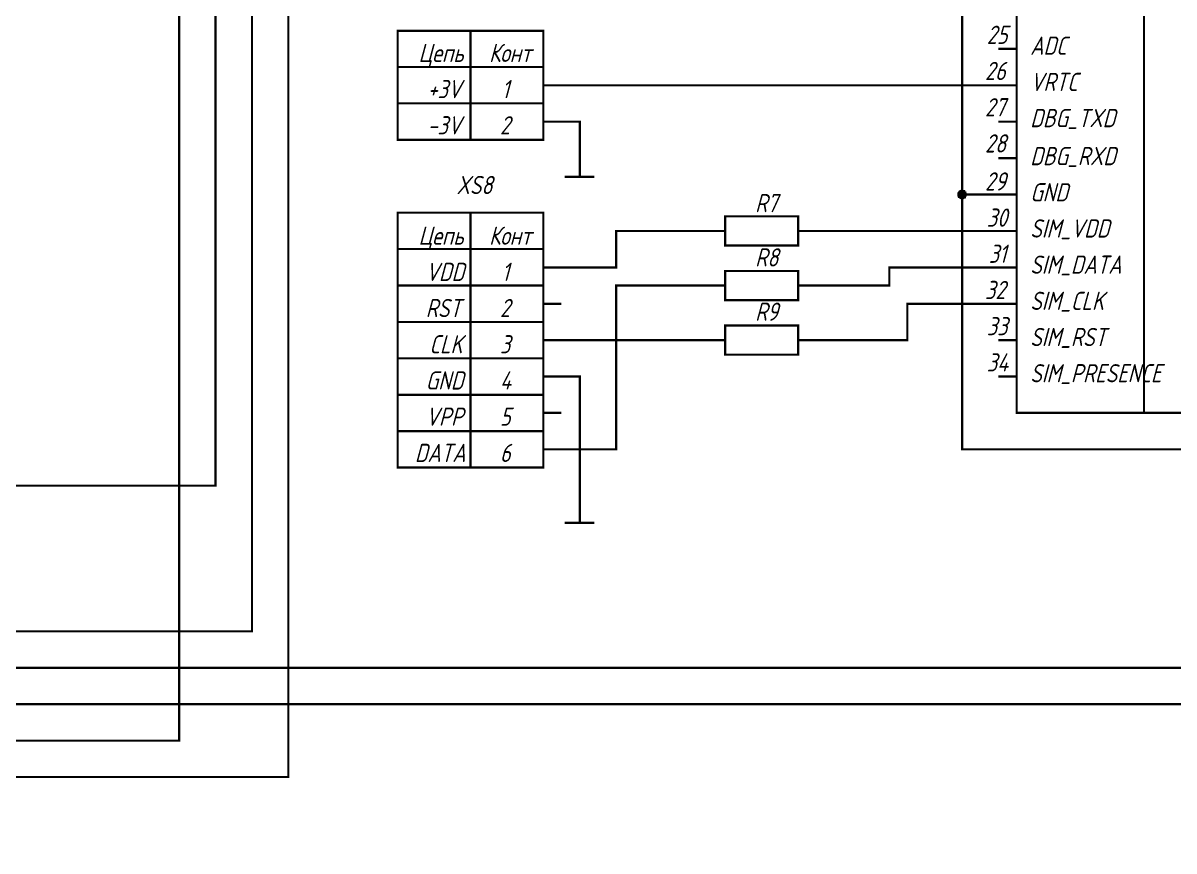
# Model space of a CAD drawing. Header units: millimetres. Extents: x 101 to 942, y 57 to 651.
# Drawn here: x 551.1 to 709.1, y 318.6 to 432.3 of the extents above; entities that cross this region are included whole.
import ezdxf

# ---------------------------------------------------------------- set-up
doc = ezdxf.new("R2010")
doc.units = ezdxf.units.MM
doc.header["$LTSCALE"] = 0.5
doc.layers.add('Sheet', color=255, linetype='Continuous')
doc.styles.add('GOST type A0', font='', dxfattribs={"oblique": 15, "height": 3.5})
doc.styles.get('GOST type A0').set_extended_font_data('GOST type A')

msp = doc.modelspace()

# ---------------------------------------------------------------- linework, layer by layer
at = {"layer": 'Sheet', "color": 7}
for points, const_width in [([(829.98, 563.77), (577.55, 563.77), (577.55, 368.79), (460.1, 368.79), (460.1, 368.79)], 0.3), ([(705.01, 553.8), (705.01, 378.8)], 0.3), ([(410.11, 358.79), (410.11, 358.79), (407.61, 358.79), (407.61, 348.79), (582.55, 348.79), (582.55, 536.29), (607.54, 536.29)], 0.3), ([(410.13, 363.79), (410.13, 363.79), (402.61, 363.79), (402.61, 328.78), (587.55, 328.78), (587.55, 508.78), (685.01, 508.78), (685.01, 508.78)], 0.3), ([(685.01, 503.78), (685.01, 503.78), (572.55, 503.78), (572.55, 333.78), (392.61, 333.78), (392.61, 368.79), (410.13, 368.79), (410.13, 368.79)], 0.3), ([(680.04, 408.78), (680.04, 463.8), (685.01, 463.8), (685.01, 463.8)], 0.3), ([(612.55, 431.27), (612.55, 416.29)], 0.3), ([(687.52, 428.78), (685.01, 428.78)], 0.3), ([(622.55, 426.3), (602.55, 426.3)], 0.3), ([(622.55, 423.78), (625.04, 423.78)], 0.3), ([(685.01, 423.78), (625.04, 423.78)], 0.3), ([(687.52, 423.78), (685.01, 423.78)], 0.3), ([(622.55, 421.3), (602.55, 421.3)], 0.3), ([(622.55, 418.78), (625.04, 418.78)], 0.3), ([(625.04, 418.78), (627.55, 418.78), (627.55, 416.29)], 0.3), ([(687.52, 418.78), (685.01, 418.78)], 0.3), ([(627.55, 416.29), (627.55, 411.2)], 0.3), ([(687.52, 413.78), (685.01, 413.78)], 0.3), ([(625.5, 411.2), (629.57, 411.2)], 0.3), ([(679.51, 408.78), (679.51, 408.81), (679.51, 408.84), (679.51, 408.84), (679.51, 408.87), (679.54, 408.9), (679.54, 408.93), (679.54, 408.96), (679.54, 408.96), (679.57, 408.99), (679.57, 409.02), (679.6, 409.06), (679.6, 409.06), (679.6, 409.09), (679.63, 409.12), (679.66, 409.12), (679.66, 409.15), (679.69, 409.15), (679.69, 409.18), (679.73, 409.21), (679.76, 409.21), (679.76, 409.21), (679.79, 409.24), (679.82, 409.24), (679.85, 409.27), (679.85, 409.27), (679.88, 409.27), (679.91, 409.27), (679.94, 409.3), (679.97, 409.3), (679.97, 409.3), (680.01, 409.3), (680.04, 409.3)], 0.3), ([(679.51, 408.78), (679.51, 408.81), (679.51, 408.84), (679.51, 408.84), (679.51, 408.87), (679.54, 408.9), (679.54, 408.93), (679.54, 408.96), (679.54, 408.96), (679.57, 408.99), (679.57, 409.02), (679.6, 409.06), (679.6, 409.06), (679.6, 409.09), (679.63, 409.12), (679.66, 409.12), (679.66, 409.15), (679.69, 409.15), (679.69, 409.18), (679.73, 409.21), (679.76, 409.21), (679.76, 409.21), (679.79, 409.24), (679.82, 409.24), (679.85, 409.27), (679.85, 409.27), (679.88, 409.27), (679.91, 409.27), (679.94, 409.3), (679.97, 409.3), (679.97, 409.3), (680.01, 409.3), (680.04, 409.3)], 0.3), ([(679.51, 408.78), (679.51, 408.81), (679.51, 408.84), (679.51, 408.84), (679.51, 408.87), (679.54, 408.9), (679.54, 408.93), (679.54, 408.96), (679.54, 408.96), (679.57, 408.99), (679.57, 409.02), (679.6, 409.06), (679.6, 409.06), (679.6, 409.09), (679.63, 409.12), (679.66, 409.12), (679.66, 409.15), (679.69, 409.15), (679.69, 409.18), (679.73, 409.21), (679.76, 409.21), (679.76, 409.21), (679.79, 409.24), (679.82, 409.24), (679.85, 409.27), (679.85, 409.27), (679.88, 409.27), (679.91, 409.27), (679.94, 409.3), (679.97, 409.3), (679.97, 409.3), (680.01, 409.3), (680.04, 409.3)], 0.3), ([(679.51, 408.78), (679.51, 408.81), (679.51, 408.84), (679.51, 408.84), (679.51, 408.87), (679.54, 408.9), (679.54, 408.93), (679.54, 408.96), (679.54, 408.96), (679.57, 408.99), (679.57, 409.02), (679.6, 409.06), (679.6, 409.06), (679.6, 409.09), (679.63, 409.12), (679.66, 409.12), (679.66, 409.15), (679.69, 409.15), (679.69, 409.18), (679.73, 409.21), (679.76, 409.21), (679.76, 409.21), (679.79, 409.24), (679.82, 409.24), (679.85, 409.27), (679.85, 409.27), (679.88, 409.27), (679.91, 409.27), (679.94, 409.3), (679.97, 409.3), (679.97, 409.3), (680.01, 409.3), (680.04, 409.3)], 0.3), ([(679.51, 408.78), (679.51, 408.81), (679.51, 408.84), (679.51, 408.84), (679.51, 408.87), (679.54, 408.9), (679.54, 408.93), (679.54, 408.96), (679.54, 408.96), (679.57, 408.99), (679.57, 409.02), (679.6, 409.06), (679.6, 409.06), (679.6, 409.09), (679.63, 409.12), (679.66, 409.12), (679.66, 409.15), (679.69, 409.15), (679.69, 409.18), (679.73, 409.21), (679.76, 409.21), (679.76, 409.21), (679.79, 409.24), (679.82, 409.24), (679.85, 409.27), (679.85, 409.27), (679.88, 409.27), (679.91, 409.27), (679.94, 409.3), (679.97, 409.3), (679.97, 409.3), (680.01, 409.3), (680.04, 409.3)], 0.0991), ([(679.51, 408.78), (679.51, 408.81), (679.51, 408.84), (679.51, 408.84), (679.51, 408.87), (679.54, 408.9), (679.54, 408.93), (679.54, 408.96), (679.54, 408.96), (679.57, 408.99), (679.57, 409.02), (679.6, 409.06), (679.6, 409.06), (679.6, 409.09), (679.63, 409.12), (679.66, 409.12), (679.66, 409.15), (679.69, 409.15), (679.69, 409.18), (679.73, 409.21), (679.76, 409.21), (679.76, 409.21), (679.79, 409.24), (679.82, 409.24), (679.85, 409.27), (679.85, 409.27), (679.88, 409.27), (679.91, 409.27), (679.94, 409.3), (679.97, 409.3), (679.97, 409.3), (680.01, 409.3), (680.04, 409.3)], 0.0991), ([(679.51, 408.78), (679.51, 408.81), (679.51, 408.84), (679.51, 408.84), (679.51, 408.87), (679.54, 408.9), (679.54, 408.93), (679.54, 408.96), (679.54, 408.96), (679.57, 408.99), (679.57, 409.02), (679.6, 409.06), (679.6, 409.06), (679.6, 409.09), (679.63, 409.12), (679.66, 409.12), (679.66, 409.15), (679.69, 409.15), (679.69, 409.18), (679.73, 409.21), (679.76, 409.21), (679.76, 409.21), (679.79, 409.24), (679.82, 409.24), (679.85, 409.27), (679.85, 409.27), (679.88, 409.27), (679.91, 409.27), (679.94, 409.3), (679.97, 409.3), (679.97, 409.3), (680.01, 409.3), (680.04, 409.3)], 0.0991), ([(679.51, 408.78), (679.51, 408.81), (679.51, 408.84), (679.51, 408.84), (679.51, 408.87), (679.54, 408.9), (679.54, 408.93), (679.54, 408.96), (679.54, 408.96), (679.57, 408.99), (679.57, 409.02), (679.6, 409.06), (679.6, 409.06), (679.6, 409.09), (679.63, 409.12), (679.66, 409.12), (679.66, 409.15), (679.69, 409.15), (679.69, 409.18), (679.73, 409.21), (679.76, 409.21), (679.76, 409.21), (679.79, 409.24), (679.82, 409.24), (679.85, 409.27), (679.85, 409.27), (679.88, 409.27), (679.91, 409.27), (679.94, 409.3), (679.97, 409.3), (679.97, 409.3), (680.01, 409.3), (680.04, 409.3)], 0.0991), ([(680.04, 409.3), (680.04, 409.3)], 0.3), ([(680.04, 409.3), (680.07, 409.3), (680.1, 409.3), (680.1, 409.3), (680.13, 409.3), (680.16, 409.27), (680.19, 409.27), (680.22, 409.27), (680.22, 409.27), (680.25, 409.24), (680.28, 409.24), (680.28, 409.21), (680.32, 409.21), (680.35, 409.21), (680.35, 409.18), (680.38, 409.15), (680.38, 409.15), (680.41, 409.12), (680.41, 409.12), (680.44, 409.09), (680.44, 409.06), (680.47, 409.06), (680.47, 409.02), (680.47, 408.99), (680.5, 408.96), (680.5, 408.96), (680.5, 408.93), (680.53, 408.9), (680.53, 408.87), (680.53, 408.84), (680.53, 408.84), (680.53, 408.81), (680.53, 408.78)], 0.3), ([(680.04, 409.3), (680.04, 409.3)], 0.3), ([(680.04, 409.3), (680.07, 409.3), (680.1, 409.3), (680.1, 409.3), (680.13, 409.3), (680.16, 409.27), (680.19, 409.27), (680.22, 409.27), (680.22, 409.27), (680.25, 409.24), (680.28, 409.24), (680.28, 409.21), (680.32, 409.21), (680.35, 409.21), (680.35, 409.18), (680.38, 409.15), (680.38, 409.15), (680.41, 409.12), (680.41, 409.12), (680.44, 409.09), (680.44, 409.06), (680.47, 409.06), (680.47, 409.02), (680.47, 408.99), (680.5, 408.96), (680.5, 408.96), (680.5, 408.93), (680.53, 408.9), (680.53, 408.87), (680.53, 408.84), (680.53, 408.84), (680.53, 408.81), (680.53, 408.78)], 0.3), ([(680.04, 409.3), (680.04, 409.3)], 0.3), ([(680.04, 409.3), (680.07, 409.3), (680.1, 409.3), (680.1, 409.3), (680.13, 409.3), (680.16, 409.27), (680.19, 409.27), (680.22, 409.27), (680.22, 409.27), (680.25, 409.24), (680.28, 409.24), (680.28, 409.21), (680.32, 409.21), (680.35, 409.21), (680.35, 409.18), (680.38, 409.15), (680.38, 409.15), (680.41, 409.12), (680.41, 409.12), (680.44, 409.09), (680.44, 409.06), (680.47, 409.06), (680.47, 409.02), (680.47, 408.99), (680.5, 408.96), (680.5, 408.96), (680.5, 408.93), (680.53, 408.9), (680.53, 408.87), (680.53, 408.84), (680.53, 408.84), (680.53, 408.81), (680.53, 408.78)], 0.3), ([(680.04, 409.3), (680.04, 409.3)], 0.3), ([(680.04, 409.3), (680.07, 409.3), (680.1, 409.3), (680.1, 409.3), (680.13, 409.3), (680.16, 409.27), (680.19, 409.27), (680.22, 409.27), (680.22, 409.27), (680.25, 409.24), (680.28, 409.24), (680.28, 409.21), (680.32, 409.21), (680.35, 409.21), (680.35, 409.18), (680.38, 409.15), (680.38, 409.15), (680.41, 409.12), (680.41, 409.12), (680.44, 409.09), (680.44, 409.06), (680.47, 409.06), (680.47, 409.02), (680.47, 408.99), (680.5, 408.96), (680.5, 408.96), (680.5, 408.93), (680.53, 408.9), (680.53, 408.87), (680.53, 408.84), (680.53, 408.84), (680.53, 408.81), (680.53, 408.78)], 0.3), ([(680.04, 409.3), (680.04, 409.3)], 0.0991), ([(680.04, 409.3), (680.07, 409.3), (680.1, 409.3), (680.1, 409.3), (680.13, 409.3), (680.16, 409.27), (680.19, 409.27), (680.22, 409.27), (680.22, 409.27), (680.25, 409.24), (680.28, 409.24), (680.28, 409.21), (680.32, 409.21), (680.35, 409.21), (680.35, 409.18), (680.38, 409.15), (680.38, 409.15), (680.41, 409.12), (680.41, 409.12), (680.44, 409.09), (680.44, 409.06), (680.47, 409.06), (680.47, 409.02), (680.47, 408.99), (680.5, 408.96), (680.5, 408.96), (680.5, 408.93), (680.53, 408.9), (680.53, 408.87), (680.53, 408.84), (680.53, 408.84), (680.53, 408.81), (680.53, 408.78)], 0.0991), ([(680.04, 409.3), (680.04, 409.3)], 0.0991), ([(680.04, 409.3), (680.07, 409.3), (680.1, 409.3), (680.1, 409.3), (680.13, 409.3), (680.16, 409.27), (680.19, 409.27), (680.22, 409.27), (680.22, 409.27), (680.25, 409.24), (680.28, 409.24), (680.28, 409.21), (680.32, 409.21), (680.35, 409.21), (680.35, 409.18), (680.38, 409.15), (680.38, 409.15), (680.41, 409.12), (680.41, 409.12), (680.44, 409.09), (680.44, 409.06), (680.47, 409.06), (680.47, 409.02), (680.47, 408.99), (680.5, 408.96), (680.5, 408.96), (680.5, 408.93), (680.53, 408.9), (680.53, 408.87), (680.53, 408.84), (680.53, 408.84), (680.53, 408.81), (680.53, 408.78)], 0.0991), ([(680.04, 409.3), (680.04, 409.3)], 0.0991), ([(680.04, 409.3), (680.07, 409.3), (680.1, 409.3), (680.1, 409.3), (680.13, 409.3), (680.16, 409.27), (680.19, 409.27), (680.22, 409.27), (680.22, 409.27), (680.25, 409.24), (680.28, 409.24), (680.28, 409.21), (680.32, 409.21), (680.35, 409.21), (680.35, 409.18), (680.38, 409.15), (680.38, 409.15), (680.41, 409.12), (680.41, 409.12), (680.44, 409.09), (680.44, 409.06), (680.47, 409.06), (680.47, 409.02), (680.47, 408.99), (680.5, 408.96), (680.5, 408.96), (680.5, 408.93), (680.53, 408.9), (680.53, 408.87), (680.53, 408.84), (680.53, 408.84), (680.53, 408.81), (680.53, 408.78)], 0.0991), ([(680.04, 409.3), (680.04, 409.3)], 0.0991), ([(680.04, 409.3), (680.07, 409.3), (680.1, 409.3), (680.1, 409.3), (680.13, 409.3), (680.16, 409.27), (680.19, 409.27), (680.22, 409.27), (680.22, 409.27), (680.25, 409.24), (680.28, 409.24), (680.28, 409.21), (680.32, 409.21), (680.35, 409.21), (680.35, 409.18), (680.38, 409.15), (680.38, 409.15), (680.41, 409.12), (680.41, 409.12), (680.44, 409.09), (680.44, 409.06), (680.47, 409.06), (680.47, 409.02), (680.47, 408.99), (680.5, 408.96), (680.5, 408.96), (680.5, 408.93), (680.53, 408.9), (680.53, 408.87), (680.53, 408.84), (680.53, 408.84), (680.53, 408.81), (680.53, 408.78)], 0.0991), ([(680.04, 408.28), (680.01, 408.28), (679.97, 408.28), (679.97, 408.28), (679.94, 408.28), (679.91, 408.28), (679.88, 408.31), (679.85, 408.31), (679.85, 408.31), (679.82, 408.34), (679.79, 408.34), (679.76, 408.34), (679.76, 408.37), (679.73, 408.37), (679.69, 408.4), (679.69, 408.4), (679.66, 408.43), (679.66, 408.43), (679.63, 408.46), (679.6, 408.46), (679.6, 408.5), (679.6, 408.53), (679.57, 408.53), (679.57, 408.56), (679.54, 408.59), (679.54, 408.59), (679.54, 408.62), (679.54, 408.65), (679.51, 408.68), (679.51, 408.71), (679.51, 408.71), (679.51, 408.74), (679.51, 408.78)], 0.3), ([(679.51, 408.78), (679.51, 408.78)], 0.3), ([(680.04, 408.28), (680.01, 408.28), (679.97, 408.28), (679.97, 408.28), (679.94, 408.28), (679.91, 408.28), (679.88, 408.31), (679.85, 408.31), (679.85, 408.31), (679.82, 408.34), (679.79, 408.34), (679.76, 408.34), (679.76, 408.37), (679.73, 408.37), (679.69, 408.4), (679.69, 408.4), (679.66, 408.43), (679.66, 408.43), (679.63, 408.46), (679.6, 408.46), (679.6, 408.5), (679.6, 408.53), (679.57, 408.53), (679.57, 408.56), (679.54, 408.59), (679.54, 408.59), (679.54, 408.62), (679.54, 408.65), (679.51, 408.68), (679.51, 408.71), (679.51, 408.71), (679.51, 408.74), (679.51, 408.78)], 0.3), ([(679.51, 408.78), (679.51, 408.78)], 0.3), ([(680.04, 408.28), (680.01, 408.28), (679.97, 408.28), (679.97, 408.28), (679.94, 408.28), (679.91, 408.28), (679.88, 408.31), (679.85, 408.31), (679.85, 408.31), (679.82, 408.34), (679.79, 408.34), (679.76, 408.34), (679.76, 408.37), (679.73, 408.37), (679.69, 408.4), (679.69, 408.4), (679.66, 408.43), (679.66, 408.43), (679.63, 408.46), (679.6, 408.46), (679.6, 408.5), (679.6, 408.53), (679.57, 408.53), (679.57, 408.56), (679.54, 408.59), (679.54, 408.59), (679.54, 408.62), (679.54, 408.65), (679.51, 408.68), (679.51, 408.71), (679.51, 408.71), (679.51, 408.74), (679.51, 408.78)], 0.3), ([(679.51, 408.78), (679.51, 408.78)], 0.3), ([(680.04, 408.28), (680.01, 408.28), (679.97, 408.28), (679.97, 408.28), (679.94, 408.28), (679.91, 408.28), (679.88, 408.31), (679.85, 408.31), (679.85, 408.31), (679.82, 408.34), (679.79, 408.34), (679.76, 408.34), (679.76, 408.37), (679.73, 408.37), (679.69, 408.4), (679.69, 408.4), (679.66, 408.43), (679.66, 408.43), (679.63, 408.46), (679.6, 408.46), (679.6, 408.5), (679.6, 408.53), (679.57, 408.53), (679.57, 408.56), (679.54, 408.59), (679.54, 408.59), (679.54, 408.62), (679.54, 408.65), (679.51, 408.68), (679.51, 408.71), (679.51, 408.71), (679.51, 408.74), (679.51, 408.78)], 0.3), ([(679.51, 408.78), (679.51, 408.78)], 0.3), ([(680.04, 408.28), (680.01, 408.28), (679.97, 408.28), (679.97, 408.28), (679.94, 408.28), (679.91, 408.28), (679.88, 408.31), (679.85, 408.31), (679.85, 408.31), (679.82, 408.34), (679.79, 408.34), (679.76, 408.34), (679.76, 408.37), (679.73, 408.37), (679.69, 408.4), (679.69, 408.4), (679.66, 408.43), (679.66, 408.43), (679.63, 408.46), (679.6, 408.46), (679.6, 408.5), (679.6, 408.53), (679.57, 408.53), (679.57, 408.56), (679.54, 408.59), (679.54, 408.59), (679.54, 408.62), (679.54, 408.65), (679.51, 408.68), (679.51, 408.71), (679.51, 408.71), (679.51, 408.74), (679.51, 408.78)], 0.0991), ([(679.51, 408.78), (679.51, 408.78)], 0.0991), ([(680.04, 408.28), (680.01, 408.28), (679.97, 408.28), (679.97, 408.28), (679.94, 408.28), (679.91, 408.28), (679.88, 408.31), (679.85, 408.31), (679.85, 408.31), (679.82, 408.34), (679.79, 408.34), (679.76, 408.34), (679.76, 408.37), (679.73, 408.37), (679.69, 408.4), (679.69, 408.4), (679.66, 408.43), (679.66, 408.43), (679.63, 408.46), (679.6, 408.46), (679.6, 408.5), (679.6, 408.53), (679.57, 408.53), (679.57, 408.56), (679.54, 408.59), (679.54, 408.59), (679.54, 408.62), (679.54, 408.65), (679.51, 408.68), (679.51, 408.71), (679.51, 408.71), (679.51, 408.74), (679.51, 408.78)], 0.0991), ([(679.51, 408.78), (679.51, 408.78)], 0.0991), ([(680.04, 408.28), (680.01, 408.28), (679.97, 408.28), (679.97, 408.28), (679.94, 408.28), (679.91, 408.28), (679.88, 408.31), (679.85, 408.31), (679.85, 408.31), (679.82, 408.34), (679.79, 408.34), (679.76, 408.34), (679.76, 408.37), (679.73, 408.37), (679.69, 408.4), (679.69, 408.4), (679.66, 408.43), (679.66, 408.43), (679.63, 408.46), (679.6, 408.46), (679.6, 408.5), (679.6, 408.53), (679.57, 408.53), (679.57, 408.56), (679.54, 408.59), (679.54, 408.59), (679.54, 408.62), (679.54, 408.65), (679.51, 408.68), (679.51, 408.71), (679.51, 408.71), (679.51, 408.74), (679.51, 408.78)], 0.0991), ([(679.51, 408.78), (679.51, 408.78)], 0.0991), ([(680.04, 408.28), (680.01, 408.28), (679.97, 408.28), (679.97, 408.28), (679.94, 408.28), (679.91, 408.28), (679.88, 408.31), (679.85, 408.31), (679.85, 408.31), (679.82, 408.34), (679.79, 408.34), (679.76, 408.34), (679.76, 408.37), (679.73, 408.37), (679.69, 408.4), (679.69, 408.4), (679.66, 408.43), (679.66, 408.43), (679.63, 408.46), (679.6, 408.46), (679.6, 408.5), (679.6, 408.53), (679.57, 408.53), (679.57, 408.56), (679.54, 408.59), (679.54, 408.59), (679.54, 408.62), (679.54, 408.65), (679.51, 408.68), (679.51, 408.71), (679.51, 408.71), (679.51, 408.74), (679.51, 408.78)], 0.0991), ([(679.51, 408.78), (679.51, 408.78)], 0.0991), ([(685.01, 408.78), (680.04, 408.78), (680.04, 373.79), (757.49, 373.79)], 0.3), ([(680.53, 408.78), (680.53, 408.74), (680.53, 408.71), (680.53, 408.71), (680.53, 408.68), (680.53, 408.65), (680.5, 408.62), (680.5, 408.59), (680.5, 408.59), (680.47, 408.56), (680.47, 408.53), (680.47, 408.53), (680.44, 408.5), (680.44, 408.46), (680.41, 408.46), (680.41, 408.43), (680.38, 408.43), (680.38, 408.4), (680.35, 408.4), (680.35, 408.37), (680.32, 408.37), (680.28, 408.34), (680.28, 408.34), (680.25, 408.34), (680.22, 408.31), (680.22, 408.31), (680.19, 408.31), (680.16, 408.28), (680.13, 408.28), (680.1, 408.28), (680.1, 408.28), (680.07, 408.28), (680.04, 408.28)], 0.3), ([(680.53, 408.78), (680.53, 408.74), (680.53, 408.71), (680.53, 408.71), (680.53, 408.68), (680.53, 408.65), (680.5, 408.62), (680.5, 408.59), (680.5, 408.59), (680.47, 408.56), (680.47, 408.53), (680.47, 408.53), (680.44, 408.5), (680.44, 408.46), (680.41, 408.46), (680.41, 408.43), (680.38, 408.43), (680.38, 408.4), (680.35, 408.4), (680.35, 408.37), (680.32, 408.37), (680.28, 408.34), (680.28, 408.34), (680.25, 408.34), (680.22, 408.31), (680.22, 408.31), (680.19, 408.31), (680.16, 408.28), (680.13, 408.28), (680.1, 408.28), (680.1, 408.28), (680.07, 408.28), (680.04, 408.28)], 0.3), ([(680.53, 408.78), (680.53, 408.74), (680.53, 408.71), (680.53, 408.71), (680.53, 408.68), (680.53, 408.65), (680.5, 408.62), (680.5, 408.59), (680.5, 408.59), (680.47, 408.56), (680.47, 408.53), (680.47, 408.53), (680.44, 408.5), (680.44, 408.46), (680.41, 408.46), (680.41, 408.43), (680.38, 408.43), (680.38, 408.4), (680.35, 408.4), (680.35, 408.37), (680.32, 408.37), (680.28, 408.34), (680.28, 408.34), (680.25, 408.34), (680.22, 408.31), (680.22, 408.31), (680.19, 408.31), (680.16, 408.28), (680.13, 408.28), (680.1, 408.28), (680.1, 408.28), (680.07, 408.28), (680.04, 408.28)], 0.3), ([(680.53, 408.78), (680.53, 408.74), (680.53, 408.71), (680.53, 408.71), (680.53, 408.68), (680.53, 408.65), (680.5, 408.62), (680.5, 408.59), (680.5, 408.59), (680.47, 408.56), (680.47, 408.53), (680.47, 408.53), (680.44, 408.5), (680.44, 408.46), (680.41, 408.46), (680.41, 408.43), (680.38, 408.43), (680.38, 408.4), (680.35, 408.4), (680.35, 408.37), (680.32, 408.37), (680.28, 408.34), (680.28, 408.34), (680.25, 408.34), (680.22, 408.31), (680.22, 408.31), (680.19, 408.31), (680.16, 408.28), (680.13, 408.28), (680.1, 408.28), (680.1, 408.28), (680.07, 408.28), (680.04, 408.28)], 0.3), ([(680.53, 408.78), (680.53, 408.74), (680.53, 408.71), (680.53, 408.71), (680.53, 408.68), (680.53, 408.65), (680.5, 408.62), (680.5, 408.59), (680.5, 408.59), (680.47, 408.56), (680.47, 408.53), (680.47, 408.53), (680.44, 408.5), (680.44, 408.46), (680.41, 408.46), (680.41, 408.43), (680.38, 408.43), (680.38, 408.4), (680.35, 408.4), (680.35, 408.37), (680.32, 408.37), (680.28, 408.34), (680.28, 408.34), (680.25, 408.34), (680.22, 408.31), (680.22, 408.31), (680.19, 408.31), (680.16, 408.28), (680.13, 408.28), (680.1, 408.28), (680.1, 408.28), (680.07, 408.28), (680.04, 408.28)], 0.0991), ([(680.53, 408.78), (680.53, 408.74), (680.53, 408.71), (680.53, 408.71), (680.53, 408.68), (680.53, 408.65), (680.5, 408.62), (680.5, 408.59), (680.5, 408.59), (680.47, 408.56), (680.47, 408.53), (680.47, 408.53), (680.44, 408.5), (680.44, 408.46), (680.41, 408.46), (680.41, 408.43), (680.38, 408.43), (680.38, 408.4), (680.35, 408.4), (680.35, 408.37), (680.32, 408.37), (680.28, 408.34), (680.28, 408.34), (680.25, 408.34), (680.22, 408.31), (680.22, 408.31), (680.19, 408.31), (680.16, 408.28), (680.13, 408.28), (680.1, 408.28), (680.1, 408.28), (680.07, 408.28), (680.04, 408.28)], 0.0991), ([(680.53, 408.78), (680.53, 408.74), (680.53, 408.71), (680.53, 408.71), (680.53, 408.68), (680.53, 408.65), (680.5, 408.62), (680.5, 408.59), (680.5, 408.59), (680.47, 408.56), (680.47, 408.53), (680.47, 408.53), (680.44, 408.5), (680.44, 408.46), (680.41, 408.46), (680.41, 408.43), (680.38, 408.43), (680.38, 408.4), (680.35, 408.4), (680.35, 408.37), (680.32, 408.37), (680.28, 408.34), (680.28, 408.34), (680.25, 408.34), (680.22, 408.31), (680.22, 408.31), (680.19, 408.31), (680.16, 408.28), (680.13, 408.28), (680.1, 408.28), (680.1, 408.28), (680.07, 408.28), (680.04, 408.28)], 0.0991), ([(680.53, 408.78), (680.53, 408.74), (680.53, 408.71), (680.53, 408.71), (680.53, 408.68), (680.53, 408.65), (680.5, 408.62), (680.5, 408.59), (680.5, 408.59), (680.47, 408.56), (680.47, 408.53), (680.47, 408.53), (680.44, 408.5), (680.44, 408.46), (680.41, 408.46), (680.41, 408.43), (680.38, 408.43), (680.38, 408.4), (680.35, 408.4), (680.35, 408.37), (680.32, 408.37), (680.28, 408.34), (680.28, 408.34), (680.25, 408.34), (680.22, 408.31), (680.22, 408.31), (680.19, 408.31), (680.16, 408.28), (680.13, 408.28), (680.1, 408.28), (680.1, 408.28), (680.07, 408.28), (680.04, 408.28)], 0.0991), ([(680.53, 408.78), (680.53, 408.78), (680.53, 408.78), (680.53, 408.78), (680.53, 408.78), (680.53, 408.78), (680.53, 408.78), (680.53, 408.78), (680.53, 408.78), (680.53, 408.78), (680.53, 408.78), (680.53, 408.78), (680.53, 408.78), (680.53, 408.78), (680.53, 408.78), (680.53, 408.78), (680.53, 408.78), (680.53, 408.78), (680.53, 408.78), (680.53, 408.78), (680.53, 408.78), (680.53, 408.78), (680.53, 408.78), (680.53, 408.78), (680.53, 408.78), (680.53, 408.78), (680.53, 408.78), (680.53, 408.78), (680.53, 408.78), (680.53, 408.78), (680.53, 408.78), (680.53, 408.78), (680.53, 408.78)], 0.3), ([(680.53, 408.78), (680.53, 408.78)], 0.3), ([(680.53, 408.78), (680.53, 408.78), (680.53, 408.78), (680.53, 408.78), (680.53, 408.78), (680.53, 408.78), (680.53, 408.78), (680.53, 408.78), (680.53, 408.78), (680.53, 408.78), (680.53, 408.78), (680.53, 408.78), (680.53, 408.78), (680.53, 408.78), (680.53, 408.78), (680.53, 408.78), (680.53, 408.78), (680.53, 408.78), (680.53, 408.78), (680.53, 408.78), (680.53, 408.78), (680.53, 408.78), (680.53, 408.78), (680.53, 408.78), (680.53, 408.78), (680.53, 408.78), (680.53, 408.78), (680.53, 408.78), (680.53, 408.78), (680.53, 408.78), (680.53, 408.78), (680.53, 408.78), (680.53, 408.78)], 0.3), ([(680.53, 408.78), (680.53, 408.78)], 0.3), ([(680.53, 408.78), (680.53, 408.78), (680.53, 408.78), (680.53, 408.78), (680.53, 408.78), (680.53, 408.78), (680.53, 408.78), (680.53, 408.78), (680.53, 408.78), (680.53, 408.78), (680.53, 408.78), (680.53, 408.78), (680.53, 408.78), (680.53, 408.78), (680.53, 408.78), (680.53, 408.78), (680.53, 408.78), (680.53, 408.78), (680.53, 408.78), (680.53, 408.78), (680.53, 408.78), (680.53, 408.78), (680.53, 408.78), (680.53, 408.78), (680.53, 408.78), (680.53, 408.78), (680.53, 408.78), (680.53, 408.78), (680.53, 408.78), (680.53, 408.78), (680.53, 408.78), (680.53, 408.78), (680.53, 408.78)], 0.3), ([(680.53, 408.78), (680.53, 408.78)], 0.3), ([(680.53, 408.78), (680.53, 408.78), (680.53, 408.78), (680.53, 408.78), (680.53, 408.78), (680.53, 408.78), (680.53, 408.78), (680.53, 408.78), (680.53, 408.78), (680.53, 408.78), (680.53, 408.78), (680.53, 408.78), (680.53, 408.78), (680.53, 408.78), (680.53, 408.78), (680.53, 408.78), (680.53, 408.78), (680.53, 408.78), (680.53, 408.78), (680.53, 408.78), (680.53, 408.78), (680.53, 408.78), (680.53, 408.78), (680.53, 408.78), (680.53, 408.78), (680.53, 408.78), (680.53, 408.78), (680.53, 408.78), (680.53, 408.78), (680.53, 408.78), (680.53, 408.78), (680.53, 408.78), (680.53, 408.78)], 0.3), ([(680.53, 408.78), (680.53, 408.78)], 0.3), ([(680.53, 408.78), (680.53, 408.78), (680.53, 408.78), (680.53, 408.78), (680.53, 408.78), (680.53, 408.78), (680.53, 408.78), (680.53, 408.78), (680.53, 408.78), (680.53, 408.78), (680.53, 408.78), (680.53, 408.78), (680.53, 408.78), (680.53, 408.78), (680.53, 408.78), (680.53, 408.78), (680.53, 408.78), (680.53, 408.78), (680.53, 408.78), (680.53, 408.78), (680.53, 408.78), (680.53, 408.78), (680.53, 408.78), (680.53, 408.78), (680.53, 408.78), (680.53, 408.78), (680.53, 408.78), (680.53, 408.78), (680.53, 408.78), (680.53, 408.78), (680.53, 408.78), (680.53, 408.78), (680.53, 408.78)], 0.0991), ([(680.53, 408.78), (680.53, 408.78)], 0.0991), ([(680.53, 408.78), (680.53, 408.78), (680.53, 408.78), (680.53, 408.78), (680.53, 408.78), (680.53, 408.78), (680.53, 408.78), (680.53, 408.78), (680.53, 408.78), (680.53, 408.78), (680.53, 408.78), (680.53, 408.78), (680.53, 408.78), (680.53, 408.78), (680.53, 408.78), (680.53, 408.78), (680.53, 408.78), (680.53, 408.78), (680.53, 408.78), (680.53, 408.78), (680.53, 408.78), (680.53, 408.78), (680.53, 408.78), (680.53, 408.78), (680.53, 408.78), (680.53, 408.78), (680.53, 408.78), (680.53, 408.78), (680.53, 408.78), (680.53, 408.78), (680.53, 408.78), (680.53, 408.78), (680.53, 408.78)], 0.0991), ([(680.53, 408.78), (680.53, 408.78)], 0.0991), ([(680.53, 408.78), (680.53, 408.78), (680.53, 408.78), (680.53, 408.78), (680.53, 408.78), (680.53, 408.78), (680.53, 408.78), (680.53, 408.78), (680.53, 408.78), (680.53, 408.78), (680.53, 408.78), (680.53, 408.78), (680.53, 408.78), (680.53, 408.78), (680.53, 408.78), (680.53, 408.78), (680.53, 408.78), (680.53, 408.78), (680.53, 408.78), (680.53, 408.78), (680.53, 408.78), (680.53, 408.78), (680.53, 408.78), (680.53, 408.78), (680.53, 408.78), (680.53, 408.78), (680.53, 408.78), (680.53, 408.78), (680.53, 408.78), (680.53, 408.78), (680.53, 408.78), (680.53, 408.78), (680.53, 408.78)], 0.0991), ([(680.53, 408.78), (680.53, 408.78)], 0.0991), ([(680.53, 408.78), (680.53, 408.78), (680.53, 408.78), (680.53, 408.78), (680.53, 408.78), (680.53, 408.78), (680.53, 408.78), (680.53, 408.78), (680.53, 408.78), (680.53, 408.78), (680.53, 408.78), (680.53, 408.78), (680.53, 408.78), (680.53, 408.78), (680.53, 408.78), (680.53, 408.78), (680.53, 408.78), (680.53, 408.78), (680.53, 408.78), (680.53, 408.78), (680.53, 408.78), (680.53, 408.78), (680.53, 408.78), (680.53, 408.78), (680.53, 408.78), (680.53, 408.78), (680.53, 408.78), (680.53, 408.78), (680.53, 408.78), (680.53, 408.78), (680.53, 408.78), (680.53, 408.78), (680.53, 408.78)], 0.0991), ([(680.53, 408.78), (680.53, 408.78)], 0.0991), ([(687.52, 408.78), (685.01, 408.78)], 0.3), ([(612.55, 406.29), (612.55, 371.28)], 0.3), ([(645.04, 403.77), (632.55, 403.77), (632.55, 398.77), (625.04, 398.77)], 0.3), ([(647.52, 403.77), (645.04, 403.77)], 0.3), ([(657.52, 403.77), (660.04, 403.77)], 0.3), ([(685.01, 403.77), (660.04, 403.77)], 0.3), ([(687.52, 403.77), (685.01, 403.77)], 0.3), ([(622.55, 401.29), (602.55, 401.29)], 0.3), ([(760.01, 323.78), (765.01, 323.78), (765.01, 338.78), (507.58, 338.78), (507.58, 398.77), (460.1, 398.77)], 0.3), ([(622.55, 398.77), (625.04, 398.77)], 0.3), ([(685.01, 398.77), (670.04, 398.77), (670.04, 396.29), (660.04, 396.29)], 0.3), ([(687.52, 398.77), (685.01, 398.77)], 0.3), ([(622.55, 396.29), (602.55, 396.29)], 0.3), ([(645.04, 396.29), (632.55, 396.29), (632.55, 373.79), (625.04, 373.79)], 0.3), ([(647.52, 396.29), (645.04, 396.29)], 0.3), ([(657.52, 396.29), (660.04, 396.29)], 0.3), ([(760.01, 318.77), (767.49, 318.77), (767.49, 343.78), (502.58, 343.78), (502.58, 393.77), (460.1, 393.77)], 0.3), ([(622.55, 393.77), (625.04, 393.77)], 0.3), ([(685.01, 393.77), (672.52, 393.77), (672.52, 388.77), (660.04, 388.77)], 0.3), ([(687.52, 393.77), (685.01, 393.77)], 0.3), ([(622.55, 391.28), (602.55, 391.28)], 0.3), ([(622.55, 388.77), (625.04, 388.77)], 0.3), ([(645.04, 388.77), (625.04, 388.77)], 0.3), ([(647.52, 388.77), (645.04, 388.77)], 0.3), ([(657.52, 388.77), (660.04, 388.77)], 0.3), ([(687.52, 388.77), (685.01, 388.77)], 0.3), ([(622.55, 386.28), (602.55, 386.28)], 0.3), ([(622.55, 383.8), (625.04, 383.8)], 0.3), ([(625.04, 383.8), (627.55, 383.8), (627.55, 368.79)], 0.3), ([(687.52, 383.8), (685.01, 383.8)], 0.3), ([(622.55, 381.28), (602.55, 381.28)], 0.3), ([(622.55, 378.8), (625.04, 378.8)], 0.3), ([(622.55, 376.28), (602.55, 376.28)], 0.3), ([(622.55, 373.79), (625.04, 373.79)], 0.3), ([(627.55, 368.79), (627.55, 363.7)], 0.3), ([(625.5, 363.7), (629.57, 363.7)], 0.3)]:
    msp.add_lwpolyline(points, dxfattribs=dict(at, const_width=const_width))
at = {"layer": 'Sheet', "color": 7, "const_width": 0.3}
for points in [[(687.52, 553.8), (745.01, 553.8), (745.01, 378.8), (687.52, 378.8), (687.52, 553.8)], [(602.55, 431.27), (622.55, 431.27), (622.55, 416.29), (602.55, 416.29), (602.55, 431.27)], [(602.55, 406.29), (622.55, 406.29), (622.55, 371.28), (602.55, 371.28), (602.55, 406.29)], [(647.52, 405.79), (657.52, 405.79), (657.52, 401.79), (647.52, 401.79), (647.52, 405.79)], [(647.52, 398.27), (657.52, 398.27), (657.52, 394.27), (647.52, 394.27), (647.52, 398.27)], [(647.52, 390.79), (657.52, 390.79), (657.52, 386.78), (647.52, 386.78), (647.52, 390.79)]]:
    msp.add_lwpolyline(points, close=True, dxfattribs=at)
at = {"layer": 'Sheet', "color": 7, "const_width": 0.508}
msp.add_lwpolyline([(679.81, 408.8, 1), (680.32, 408.8, 1)], format="xyb", close=True, dxfattribs=at)

# ---------------------------------------------------------------- texts
at = {"layer": 'Sheet', "color": 7, "style": 'GOST type A0', "oblique": 15}
for s, p in [('25', (683.42, 429.47)), ('ADC', (689.38, 427.97)), ('Цепь', (605.41, 426.98)), ('Конт', (615.1, 426.98)), ('26', (683.17, 424.5)), ('VRTC', (689.38, 423)), ('+3V', (606.65, 422.01)), ('1', (616.84, 422.01)), ('27', (683.17, 419.52)), ('DBG_TXD', (689.38, 418.03)), ('-3V', (606.65, 417.04)), ('2', (616.59, 417.04)), ('28', (683.17, 414.55)), ('DBG_RXD', (689.38, 412.81)), ('XS8', (610.63, 408.84)), ('29', (683.17, 409.33)), ('GND', (689.38, 407.84)), ('R7', (651.62, 406.35)), ('30', (683.42, 404.36)), ('SIM_VDD', (689.38, 402.87)), ('Цепь', (605.41, 401.88)), ('Конт', (615.1, 401.88)), ('R8', (651.62, 398.9)), ('31', (683.67, 399.39)), ('SIM_DATA', (689.38, 397.9)), ('VDD', (606.4, 396.91)), ('1', (616.84, 396.91)), ('32', (683.17, 394.42)), ('SIM_CLK', (689.38, 392.93)), ('RST', (606.4, 391.94)), ('2', (616.59, 391.94)), ('R9', (651.62, 391.44)), ('33', (683.42, 389.45)), ('SIM_RST', (689.38, 387.96)), ('CLK', (606.9, 386.97)), ('3', (616.59, 386.97)), ('34', (683.42, 384.48)), ('GND', (606.4, 382)), ('4', (616.59, 382)), ('SIM_PRESENCE', (689.38, 382.99)), ('VPP', (606.4, 377.03)), ('5', (616.59, 377.03)), ('DATA', (604.91, 372.05)), ('6', (616.59, 372.05))]:
    msp.add_text(s, height=2.5, dxfattribs=at).set_placement(p)

doc.saveas('drawing.dxf')
